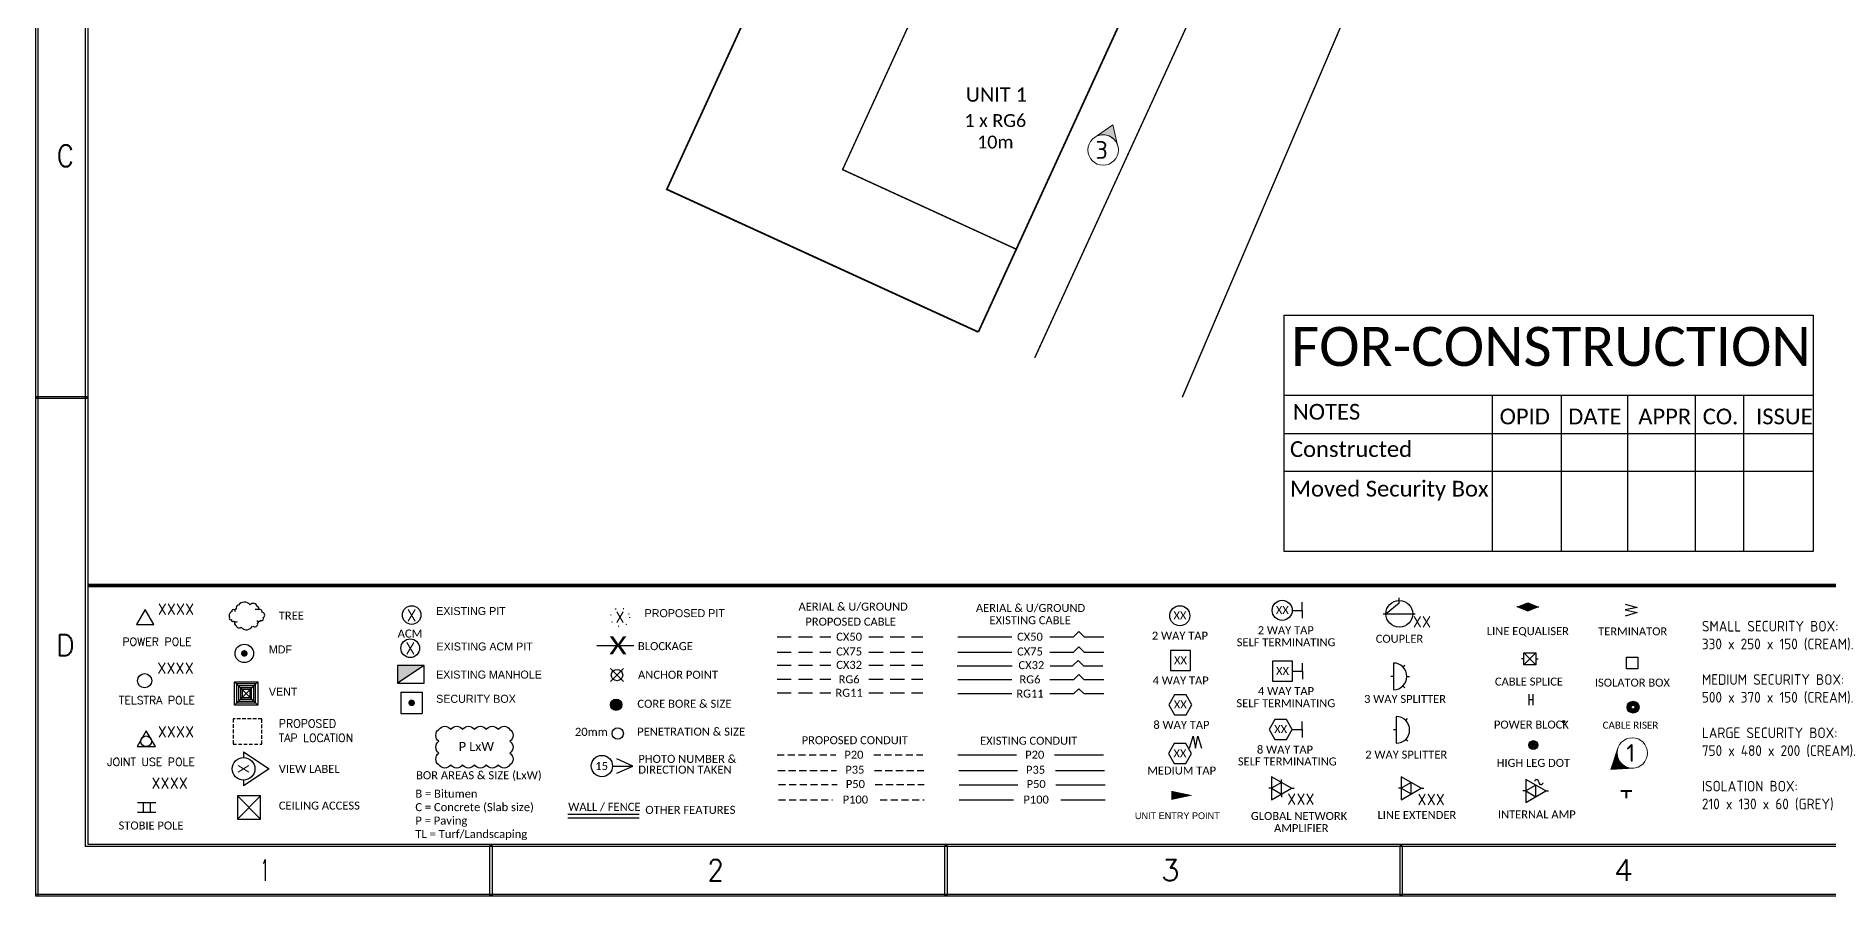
# Model space of a CAD drawing. Header units: metres. Extents: x 304 to 1576, y -477 to -199.
# Drawn here: x 303.9 to 555.9, y -476.9 to -355.8 of the extents above; entities that cross this region are included whole.
import ezdxf
from ezdxf.enums import TextEntityAlignment as Align

# ---------------------------------------------------------------- set-up
doc = ezdxf.new("R2010")
doc.units = ezdxf.units.M
doc.header["$LTSCALE"] = 4
doc.set_wipeout_variables(frame=1)
for name, pattern in [('NEWMDUA3$0$CONTINOUS', [1, 0.5, 0.5]), ('NEWMDUA3$0$DASHED', [0.75, 0.5, -0.25]), ('NEWMDUA3$0$DOT', [0.25, 0, -0.25]), ('NEWMDUA3$0$HIDDEN', [0.375, 0.25, -0.125]), ('NEWMDUA3$0$HIDDEN2', [0.1875, 0.125, -0.0625])]:
    doc.linetypes.add(name, pattern=pattern)
for name, color, linetype in [('CONSTRUCTION PLAN', 7, 'Continuous'), ('NEWMDUA3$0$A3BorMDU$0$LEGEND', 2, 'Continuous'), ('NEWMDUA3$0$BORDER', 3, 'Continuous'), ('NEWMDUA3$0$SHEET-BORDER', 3, 'Continuous'), ('NEWMDUA3$0$SHEET-LEGEND', 3, 'Continuous'), ('NEWMDUA3$0$SHEET-LIMITS', 2, 'Continuous'), ('PIT', 2, 'Continuous'), ('SYMBOLS', 7, 'Continuous'), ('TXT', 7, 'Continuous')]:
    doc.layers.add(name, color=color, linetype=linetype)
doc.styles.add('isocpeur', font='isocpeur.ttf')
doc.styles.add('Legend', font='calibri.ttf')
doc.styles.add('NEWMDUA3$0$A3BorMDU$0$ISO', font='isocp2.shx', dxfattribs={"height": 2.5})
doc.styles.add('NEWMDUA3$0$ROMAND', font='ROMAND.SHX')
doc.styles.add('NEWMDUA3$0$ROMANS', font='ROMANS', dxfattribs={"oblique": 15})
doc.styles.add('NEWMDUA3$0$ROMSIT', font='ROMSIT.shx', dxfattribs={"oblique": 15})
doc.styles.add('NEWMDUA3$0$STANDARD', font='ROMANS', dxfattribs={"height": 2.5})
doc.styles.add('NEWMDUA3$0$VSA0$0$STANDARD', font='ROMANS.SHX')
doc.styles.get("Standard").update_dxf_attribs({"font": 'romans.shx', "height": 2.5})

# ---------------------------------------------------------------- blocks, each defined once
blk = doc.blocks.new('FOR-CONSTRUCTION')
at = {"layer": 'CONSTRUCTION PLAN'}
blk.add_lwpolyline([(0, 33.26), (74.36, 33.26), (74.36, 0), (0, 0)], close=True, dxfattribs=at)
for points in [[(0, 21.99), (74.36, 21.99)], [(29.21, 21.99), (29.21, 0)], [(38.92, 21.99), (38.92, 0)], [(48.27, 21.99), (48.27, 0)], [(57.77, 21.99), (57.77, 0)], [(64.58, 21.99), (64.58, 0)], [(0, 16.63), (74.36, 16.63)], [(0, 11.33), (74.36, 11.33)]]:
    blk.add_lwpolyline(points, dxfattribs=at)
at = {"layer": 'CONSTRUCTION PLAN', "attachment_point": 1, "style": 'Legend'}
for s, insert, char_height, width in [('FOR-CONSTRUCTION', (0.96, 31.61), 5.5, 72.4696), ('{\\H0.91667x;NOTES}', (1.2, 20.78), 2.4175, 36.1815), ('{\\H0.91667x;OPID}', (30.28, 20.12), 2.4175, 7.1587), ('{\\H0.91667x;DATE}', (39.92, 20.12), 2.4175, 7.1587), ('{\\H0.91667x;APPR}', (49.77, 20.12), 2.4175, 7.1587), ('{\\H0.91667x;CO.}', (58.84, 20.12), 2.4175, 7.1587), ('{\\H0.91667x;ISSUE}', (66.34, 20.12), 2.4175, 7.1587), ('{\\H0.91667x;Constructed}', (0.8, 15.53), 2.4175, 36.1815), ('{\\H0.91667x;Moved Security Box}', (0.8, 9.96), 2.4175, 36.1815)]:
    blk.add_mtext(s, dxfattribs=dict(at, insert=insert, char_height=char_height, width=width))
blk = doc.blocks.new('*U79')
at = {"color": 6}
blk.add_wipeout([(2.14, -0.12), (2.07, -0.54), (1.93, -0.92), (1.73, -1.27), (1.45, -1.57), (1.13, -1.82), (0.77, -2), (0.37, -2.11), (-0.02, -2.14), (-0.44, -2.1), (-0.82, -1.98), (-1.18, -1.79), (-1.5, -1.54), (-1.79, -1.18), (-1.95, -0.88), (-2.09, -0.49), (-2.14, -0.07), (-2.13, 0.27), (-2.02, 0.72), (-1.82, 1.14), (-1.5, 1.54), (-1.15, 1.81), (-0.88, 1.96), (-0.66, 2.04), (-0.37, 2.11), (-0.18, 2.13), (0.27, 2.13), (0.63, 2.05), (1.01, 1.89), (1.35, 1.66), (1.63, 1.39), (1.87, 1.05), (2.03, 0.68), (2.12, 0.27)], dxfattribs=at).dxf.layer = 'SYMBOLS'
at = {"layer": 'SYMBOLS', "lineweight": 0}
blk.add_hatch(color=6, dxfattribs=at).paths.add_polyline_path([(-2.04, 0.66), (-3.02, -2.34), (0.06, -2.14, -0.517746)])
at = {"layer": 'SYMBOLS', "color": 6, "lineweight": 0}
blk.add_lwpolyline([(-3.02, -2.34), (0.21, -2.13, -0.539479), (-2.04, 0.66)], format="xyb", close=True, dxfattribs=at)
blk.add_circle((0, 0), 2.14, dxfattribs=at)
at = {"layer": 'SYMBOLS', "color": 6, "style": 'isocpeur'}
blk.add_attdef('1', text='', height=2.5, dxfattribs=at).set_placement((-0.21, 0), align=Align.MIDDLE_CENTER)
blk = doc.blocks.new('DALY-HFC')
h = blk.add_hatch(color=1)
h.dxf.hatch_style = 1
edge = h.paths.add_edge_path()
edge.add_arc((81.31, 26.93), 0.8, 0, 360)
at = {"color": 5}
for points in [[(78.58, 35.28), (83.79, 35.28)], [(80.9, 18.31), (83.65, 18.31)], [(81.42, 17.31), (83.65, 18.31), (81.42, 19.31)]]:
    blk.add_lwpolyline(points, dxfattribs=at)
at = {"color": 1}
for points in [[(82.35, 32.02), (80.51, 30.18)], [(82.35, 30.18), (80.51, 32.02)]]:
    blk.add_lwpolyline(points, dxfattribs=at)
at = {"color": 5}
blk.add_lwpolyline([(66.38, 23.46, -0.520567), (66.38, 21.79, -0.520567), (66.38, 20.12, -0.520567), (66.38, 18.46, -0.520567), (64.72, 18.46, -0.520567), (63.05, 18.46, -0.520567), (61.38, 18.46, -0.520567), (59.72, 18.46, -0.520567), (58.05, 18.46, -0.520567), (56.38, 18.46, -0.520567), (56.38, 20.12, -0.520567), (56.38, 21.79, -0.520567), (56.38, 23.46, -0.520567), (58.05, 23.46, -0.520567), (59.72, 23.46, -0.520567), (61.38, 23.46, -0.520567), (63.05, 23.46, -0.520567), (64.72, 23.46, -0.520567)], format="xyb", close=True, dxfattribs=at)
at = {"color": 7, "const_width": 0.3}
for points in [[(222.59, 14.79), (224.15, 14.79)], [(223.37, 14.79), (223.37, 13.78)]]:
    blk.add_lwpolyline(points, dxfattribs=at)
for points in [[(74.53, 11.54), (84.53, 11.54)], [(74.53, 11.04), (84.53, 11.04)]]:
    blk.add_lwpolyline(points)
at = {"color": 1}
for centre in [(81.43, 31.1), (81.31, 26.93), (81.53, 22.88)]:
    blk.add_circle(centre, 0.8, dxfattribs=at)
at = {"color": 5}
blk.add_circle((79.3, 18.31), 1.5, dxfattribs=at)
at = {"layer": 'NEWMDUA3$0$BORDER', "color": 7}
for points in [[(225, 32), (223.4, 32), (223.4, 33.6), (225, 33.6)], [(27.63, 30.16), (30.9, 30.16), (30.9, 26.89), (27.63, 26.89)], [(27.92, 27.19), (30.6, 27.19), (30.6, 29.86), (27.92, 29.86)], [(28.19, 27.45), (30.34, 27.45), (30.34, 29.6), (28.19, 29.6)], [(28.47, 27.73), (30.05, 27.73), (30.05, 29.32), (28.47, 29.32)], [(28.71, 27.97), (29.83, 27.97), (29.83, 29.09), (28.71, 29.09)]]:
    blk.add_lwpolyline(points, close=True, dxfattribs=at)
for points in [[(27.63, 26.89), (30.9, 30.16)], [(30.9, 26.89), (27.63, 30.16)], [(28.91, 20.31), (32.52, 17.91)], [(28.91, 20.31), (28.91, 19.51)], [(32.52, 17.91), (28.91, 15.51)], [(28.91, 16.31), (28.91, 15.51)], [(31.31, 14.11), (28.04, 14.11)], [(28.04, 14.11), (31.31, 10.84)], [(31.31, 14.11), (28.04, 10.84)], [(28.04, 14.11), (28.04, 10.84)], [(31.31, 10.84), (31.31, 14.11)], [(28.05, 10.85), (31.31, 10.85)]]:
    blk.add_lwpolyline(points, dxfattribs=at)
at = {"layer": 'NEWMDUA3$0$BORDER', "color": 1, "linetype": 'NEWMDUA3$0$HIDDEN2'}
blk.add_lwpolyline([(27.44, 21.38), (31.49, 21.38), (31.49, 24.93), (27.44, 24.93)], close=True, dxfattribs=at)
at = {"layer": 'NEWMDUA3$0$BORDER', "color": 7}
for centre, radius in [((224.31, 26.59), 0.836), ((224.31, 26.59), 0.731), ((224.31, 26.59), 0.641), ((224.31, 26.59), 0.54), ((224.31, 26.59), 0.45), ((224.31, 26.59), 0.362), ((224.31, 26.59), 0.272), ((214.53, 24.57), 0.165), ((214.53, 24.57), 0.075), ((214.53, 24.57), 0.005), ((28.91, 17.91), 1.6)]:
    blk.add_circle(centre, radius, dxfattribs=at)
at = {"layer": 'NEWMDUA3$0$SHEET-BORDER', "color": 7, "linetype": 'Continuous'}
for points in [[(-0.3, 0), (-0.3, 277.15)], [(0, 276.9), (0, 0)], [(6.7, 7), (6.7, 269.9)], [(7, 269.65), (7, 7.3)], [(377.6, 7), (6.7, 7)], [(7, 7.3), (377.35, 7.3)], [(-0.3, 0.3), (384.6, 0.3)], [(-0.3, 0), (-0.3, 0.3)], [(384.85, 0), (-0.3, 0)]]:
    blk.add_lwpolyline(points, dxfattribs=at)
at = {"layer": 'NEWMDUA3$0$SHEET-BORDER', "color": 7, "const_width": 0.5}
blk.add_lwpolyline([(377.35, 43.71), (7, 43.71)], dxfattribs=at)
at = {"layer": 'NEWMDUA3$0$SHEET-BORDER', "linetype": 'Continuous'}
blk.add_lwpolyline([(6.7, 7), (6.7, 7.3)], dxfattribs=at)
at = {"layer": 'NEWMDUA3$0$SHEET-BORDER', "color": 7, "linetype": 'Continuous'}
for points in [[(-0.15, 70.3, 0), (6.85, 70.3, 0), (6.85, 70, 0), (-0.15, 70, 0), (-0.15, 70.3, 0)], [(63.85, 7.15, 0), (63.85, 0.15, 0), (63.55, 0.15, 0), (63.55, 7.15, 0), (63.85, 7.15, 0)], [(127.85, 7.15, 0), (127.85, 0.15, 0), (127.55, 0.15, 0), (127.55, 7.15, 0), (127.85, 7.15, 0)], [(191.85, 7.15, 0), (191.85, 0.15, 0), (191.55, 0.15, 0), (191.55, 7.15, 0), (191.85, 7.15, 0)]]:
    blk.add_polyline3d(points, dxfattribs=at)
at = {"layer": 'NEWMDUA3$0$SHEET-LEGEND', "color": 7, "linetype": 'Continuous'}
for points in [[(177.79, 40.21), (177.79, 41.34)], [(208.1, 40.68), (207.96, 40.68)], [(208.1, 40.68), (209.5, 41.25)], [(208.1, 40.68), (209.5, 40.12)], [(209.5, 41.25), (210.91, 40.68)], [(209.5, 40.12), (210.91, 40.68)], [(210.91, 40.68), (211.08, 40.68)], [(223.21, 41.1), (224.9, 40.6)], [(224.9, 40.6), (223.21, 40.26)], [(176.38, 40.21), (177.79, 40.21)], [(177.79, 40.21), (177.79, 39.09)], [(223.21, 40.26), (224.9, 39.92)], [(224.9, 39.92), (223.21, 39.41)], [(162.08, 34.54), (159.27, 34.54)], [(159.27, 34.54), (159.27, 31.73)], [(162.08, 31.73), (162.08, 34.54)], [(173.6, 33.05), (173.6, 30.24)], [(176.41, 33.05), (173.6, 33.05)], [(176.41, 30.24), (176.41, 33.05)], [(177.82, 31.64), (177.82, 32.77)], [(208.96, 33.39), (208.62, 33.39)], [(208.96, 34.24), (210.65, 34.24)], [(210.65, 34.24), (208.96, 32.55)], [(208.96, 34.24), (210.65, 32.55)], [(208.96, 32.55), (208.96, 34.24)], [(210.65, 34.24), (210.65, 32.55)], [(210.65, 33.39), (210.98, 33.39)], [(159.27, 31.73), (162.08, 31.73)], [(176.41, 31.64), (177.82, 31.64)], [(177.82, 31.64), (177.82, 30.52)], [(210.65, 32.55), (208.96, 32.55)], [(159.84, 28.33), (159.02, 26.92)], [(161.46, 28.33), (159.84, 28.33)], [(162.27, 26.92), (161.46, 28.33)], [(173.6, 30.24), (176.41, 30.24)], [(209.69, 26.88), (209.69, 28.43)], [(210.26, 26.88), (210.26, 28.43)], [(159.02, 26.92), (159.84, 25.52)], [(159.84, 25.52), (161.46, 25.52)], [(161.46, 25.52), (162.27, 26.92)], [(209.69, 27.65), (210.26, 27.65)], [(173.95, 24.85), (173.14, 23.44)], [(173.14, 23.44), (173.95, 22.04)], [(175.57, 24.85), (173.95, 24.85)], [(176.39, 23.44), (175.57, 24.85)], [(175.57, 22.04), (176.39, 23.44)], [(176.39, 23.44), (177.79, 23.44)], [(177.79, 23.44), (177.79, 24.57)], [(177.79, 23.44), (177.79, 22.32)], [(159.79, 21.46), (158.97, 20.05)], [(161.41, 21.46), (159.79, 21.46)], [(162.22, 20.05), (161.41, 21.46)], [(161.93, 20.81), (162.43, 22.5)], [(162.43, 22.5), (162.77, 20.81)], [(162.77, 20.81), (163.11, 22.5)], [(163.11, 22.5), (163.61, 20.81)], [(173.95, 22.04), (175.57, 22.04)], [(158.97, 20.05), (159.79, 18.64)], [(159.79, 18.64), (161.41, 18.64)], [(161.41, 18.64), (162.22, 20.05)]]:
    blk.add_lwpolyline(points, dxfattribs=at)
at = {"layer": 'NEWMDUA3$0$SHEET-LEGEND', "color": 7}
for points in [[(191.44, 41.22), (189.57, 39.72)], [(191.44, 41.22), (191.44, 41.97)], [(189.19, 39.72), (193.69, 39.72)], [(189.6, 39.72), (193.29, 39.72)], [(190.62, 32.8), (190.62, 29.05)], [(50.54, 32.43), (50.54, 29.98)], [(54.29, 32.43), (50.54, 29.98)], [(54.29, 32.43), (50.54, 32.43)], [(54.29, 29.98), (54.29, 32.43)], [(190.62, 30.92), (190.24, 30.92)], [(191.94, 32.25), (192.21, 32.51)], [(192.49, 30.92), (192.87, 30.92)], [(50.54, 29.98), (54.29, 29.98)], [(51.05, 28.7), (54.05, 28.7)], [(51.05, 28.7), (51.05, 25.7)], [(54.05, 28.7), (54.05, 25.7)], [(191.94, 29.6), (192.21, 29.33)], [(191.01, 25.27), (191.01, 21.52)], [(191.01, 23.39), (190.64, 23.39)], [(192.34, 24.72), (192.6, 24.99)], [(192.34, 22.07), (192.6, 21.8)], [(173.47, 15.18), (173.09, 15.18)], [(174.87, 15.99), (174.87, 16.42)], [(176.28, 15.18), (176.66, 15.18)], [(191.72, 15.19), (191.33, 15.19)], [(194.53, 15.19), (194.89, 15.19)], [(209.23, 16.43), (209.23, 13.18)], [(212.04, 14.81), (209.23, 16.43)], [(210.63, 15.62), (209.23, 14.81)], [(210.63, 13.99), (210.63, 15.62)], [(174.87, 14.37), (174.87, 13.93)], [(209.23, 14.81), (208.83, 14.81)], [(209.23, 14.81), (210.63, 13.99)], [(209.23, 13.18), (212.04, 14.81)], [(212.04, 14.81), (212.42, 14.81)]]:
    blk.add_lwpolyline(points, dxfattribs=at)
at = {"layer": 'NEWMDUA3$0$SHEET-LEGEND', "color": 4, "linetype": 'Continuous'}
for points in [[(15.06, 40.31), (13.84, 38.2)], [(13.84, 38.2), (16.28, 38.2)], [(16.28, 38.2), (15.06, 40.31)], [(15.22, 23.28), (13.93, 21.04)], [(16.52, 21.04), (15.22, 23.28)], [(13.93, 21.04), (16.52, 21.04)], [(14, 13.19), (16.59, 13.19)], [(14.81, 13.19), (14.81, 11.83)], [(15.77, 13.19), (15.77, 11.83)], [(14, 11.83), (16.59, 11.83)]]:
    blk.add_lwpolyline(points, dxfattribs=at)
at = {"layer": 'NEWMDUA3$0$SHEET-LEGEND', "color": 7, "linetype": 'NEWMDUA3$0$DASHED'}
for points in [[(103.93, 36.48), (111.51, 36.48)], [(116.86, 36.48), (124.43, 36.48)]]:
    blk.add_lwpolyline(points, dxfattribs=at)
at = {"layer": 'NEWMDUA3$0$SHEET-LEGEND', "color": 7, "linetype": 'NEWMDUA3$0$CONTINOUS'}
for points in [[(129.37, 36.48), (136.95, 36.48)], [(142.29, 36.48), (145.62, 36.48)], [(145.62, 36.48), (146.37, 37.23)], [(147.12, 36.48), (146.37, 37.23)], [(147.12, 36.48), (149.87, 36.48)]]:
    blk.add_lwpolyline(points, dxfattribs=at)
at = {"layer": 'NEWMDUA3$0$SHEET-LEGEND', "color": 7, "const_width": 0.46}
for points in [[(28.79, 34.15, 1), (29.25, 34.15, 1)], [(52.32, 27.2, 1), (52.78, 27.2, 1)]]:
    blk.add_lwpolyline(points, format="xyb", close=True, dxfattribs=at)
at = {"layer": 'NEWMDUA3$0$SHEET-LEGEND', "color": 211, "linetype": 'NEWMDUA3$0$DASHED'}
for points in [[(103.93, 34.33), (111.51, 34.33)], [(116.86, 34.33), (124.43, 34.33)]]:
    blk.add_lwpolyline(points, dxfattribs=at)
at = {"layer": 'NEWMDUA3$0$SHEET-LEGEND', "color": 211, "linetype": 'NEWMDUA3$0$CONTINOUS'}
for points in [[(129.37, 34.33), (136.95, 34.33)], [(142.29, 34.33), (145.6, 34.33)], [(145.6, 34.33), (146.37, 35.09)], [(147.13, 34.33), (146.37, 35.09)], [(147.13, 34.33), (149.87, 34.33)]]:
    blk.add_lwpolyline(points, dxfattribs=at)
at = {"layer": 'NEWMDUA3$0$SHEET-LEGEND', "color": 130, "linetype": 'NEWMDUA3$0$CONTINOUS'}
for points in [[(145.5, 32.41), (146.27, 33.17)], [(147.03, 32.41), (146.27, 33.17)], [(129.27, 32.41), (137.02, 32.41)], [(142.32, 32.41), (145.5, 32.41)], [(147.03, 32.41), (149.77, 32.41)]]:
    blk.add_lwpolyline(points, dxfattribs=at)
at = {"layer": 'NEWMDUA3$0$SHEET-LEGEND', "color": 130, "linetype": 'NEWMDUA3$0$DASHED'}
for points in [[(103.93, 32.48), (111.49, 32.48)], [(116.85, 32.48), (124.43, 32.48)]]:
    blk.add_lwpolyline(points, dxfattribs=at)
at = {"layer": 'NEWMDUA3$0$SHEET-LEGEND', "color": 21, "linetype": 'NEWMDUA3$0$DASHED'}
for points in [[(103.93, 30.51), (111.51, 30.51)], [(116.86, 30.51), (124.43, 30.51)]]:
    blk.add_lwpolyline(points, dxfattribs=at)
at = {"layer": 'NEWMDUA3$0$SHEET-LEGEND', "color": 21, "linetype": 'NEWMDUA3$0$CONTINOUS'}
for points in [[(129.37, 30.46), (136.95, 30.46)], [(142.29, 30.46), (145.65, 30.46)], [(145.65, 30.46), (146.37, 31.17)], [(147.08, 30.46), (146.37, 31.17)], [(147.08, 30.46), (149.87, 30.46)]]:
    blk.add_lwpolyline(points, dxfattribs=at)
at = {"layer": 'NEWMDUA3$0$SHEET-LEGEND', "color": 10, "linetype": 'NEWMDUA3$0$DASHED'}
for points in [[(103.93, 28.59), (111.51, 28.59)], [(116.86, 28.59), (124.43, 28.59)]]:
    blk.add_lwpolyline(points, dxfattribs=at)
at = {"layer": 'NEWMDUA3$0$SHEET-LEGEND', "color": 10, "linetype": 'NEWMDUA3$0$CONTINOUS'}
for points in [[(129.37, 28.49), (136.95, 28.49)], [(142.29, 28.49), (145.68, 28.49)], [(145.68, 28.49), (146.37, 29.18)], [(147.06, 28.49), (146.37, 29.18)], [(147.06, 28.49), (149.87, 28.49)], [(129.56, 15.68), (137.81, 15.68)], [(143.16, 15.68), (150.06, 15.68)]]:
    blk.add_lwpolyline(points, dxfattribs=at)
at = {"layer": 'NEWMDUA3$0$SHEET-LEGEND', "color": 2}
blk.add_lwpolyline([(51.05, 25.7), (54.05, 25.7)], dxfattribs=at)
at = {"layer": 'NEWMDUA3$0$SHEET-LEGEND', "color": 170, "linetype": 'NEWMDUA3$0$HIDDEN'}
for points in [[(103.93, 19.88), (112.19, 19.88)], [(117.53, 19.88), (124.43, 19.88)]]:
    blk.add_lwpolyline(points, dxfattribs=at)
at = {"layer": 'NEWMDUA3$0$SHEET-LEGEND', "color": 4, "linetype": 'NEWMDUA3$0$HIDDEN'}
for points in [[(104.06, 17.69), (112.31, 17.69)], [(117.66, 17.69), (124.56, 17.69)]]:
    blk.add_lwpolyline(points, dxfattribs=at)
at = {"layer": 'NEWMDUA3$0$SHEET-LEGEND', "color": 170, "linetype": 'NEWMDUA3$0$CONTINOUS'}
for points in [[(129.36, 19.88), (137.61, 19.88)], [(142.96, 19.88), (149.86, 19.88)]]:
    blk.add_lwpolyline(points, dxfattribs=at)
at = {"layer": 'NEWMDUA3$0$SHEET-LEGEND', "color": 4, "linetype": 'NEWMDUA3$0$CONTINOUS'}
for points in [[(129.48, 17.69), (137.74, 17.69)], [(143.08, 17.69), (149.98, 17.69)]]:
    blk.add_lwpolyline(points, dxfattribs=at)
at = {"layer": 'NEWMDUA3$0$SHEET-LEGEND', "color": 10, "linetype": 'NEWMDUA3$0$HIDDEN'}
for points in [[(104.14, 15.69), (112.39, 15.69)], [(117.74, 15.69), (124.64, 15.69)]]:
    blk.add_lwpolyline(points, dxfattribs=at)
at = {"layer": 'NEWMDUA3$0$SHEET-LEGEND', "color": 7}
for points in [[(176.28, 15.18), (173.47, 16.8), (173.47, 13.55)], [(174.87, 15.99), (173.47, 15.18), (174.87, 14.37)], [(194.53, 15.19), (191.72, 16.81), (191.72, 13.56)], [(191.72, 15.19), (193.12, 14.38), (193.12, 16)]]:
    blk.add_lwpolyline(points, close=True, dxfattribs=at)
at = {"layer": 'NEWMDUA3$0$SHEET-LEGEND', "color": 90, "linetype": 'NEWMDUA3$0$HIDDEN'}
for points in [[(104.14, 13.53), (111.74, 13.53)], [(118.42, 13.53), (124.64, 13.53)]]:
    blk.add_lwpolyline(points, dxfattribs=at)
at = {"layer": 'NEWMDUA3$0$SHEET-LEGEND', "color": 90, "linetype": 'NEWMDUA3$0$CONTINOUS'}
for points in [[(129.56, 13.53), (137.17, 13.53)], [(143.84, 13.53), (150.06, 13.53)]]:
    blk.add_lwpolyline(points, dxfattribs=at)
at = {"layer": 'NEWMDUA3$0$SHEET-LEGEND', "color": 7}
for centre, radius in [((52.55, 39.55), 1.31), ((191.44, 39.72), 1.88), ((29.02, 34.15), 1.3), ((52.35, 34.88), 1.31), ((210.29, 21.25), 0.627), ((210.29, 21.25), 0.48), ((210.29, 21.25), 0.338), ((210.29, 21.25), 0.204), ((210.29, 21.25), 0.0562)]:
    blk.add_circle(centre, radius, dxfattribs=at)
at = {"layer": 'NEWMDUA3$0$SHEET-LEGEND', "color": 7, "linetype": 'Continuous'}
for centre in [(160.57, 39.45), (174.97, 40.21)]:
    blk.add_circle(centre, 1.41, dxfattribs=at)
at = {"layer": 'NEWMDUA3$0$SHEET-LEGEND', "color": 4, "linetype": 'Continuous'}
for centre, radius in [((15, 30.31), 0.995), ((15.22, 21.79), 0.748)]:
    blk.add_circle(centre, radius, dxfattribs=at)
at = {"layer": 'NEWMDUA3$0$SHEET-LEGEND', "color": 7, "linetype": 'Continuous'}
for centre, radius, start, end in [((27.49, 40.11), 0.231, 49.1839, 199.715), ((27.89, 40.17), 0.222, 90.5417, 220.0416), ((28.25, 40.55), 0.396, 96.4494, 202.7096), ((30.27, 40.62), 0.571, 14.8226, 140.5962), ((30.74, 39.9), 0.452, 58.7356, 112.5225), ((30.83, 40.5), 0.261, 304.3108, 91.4615), ((31.18, 40.02), 0.336, 347.6334, 126.3975), ((27.41, 39.52), 0.527, 105.361, 211.6212), ((27.11, 39.09), 0.219, 133.9788, 303.7235), ((27.36, 38.8), 0.165, 140.7909, 326.172), ((27.82, 39.09), 0.499, 230.5176, 298.4398), ((27.99, 38.41), 0.359, 146.266, 252.5262), ((28.3, 38.16), 0.433, 192.7757, 308.0395), ((29.32, 38.48), 0.999, 221.2961, 330.6922), ((30.47, 38.32), 0.43, 230.3352, 10.2593), ((31.07, 39), 0.35, 220.0018, 326.875), ((30.64, 38.71), 0.401, 308.9918, 352.0796), ((31.46, 39.06), 0.277, 249.1942, 33.1315), ((31.5, 39.55), 0.392, 299.7418, 89.4053)]:
    blk.add_arc(centre, radius, start, end, dxfattribs=at)
at = {"layer": 'NEWMDUA3$0$SHEET-LEGEND', "color": 3, "linetype": 'Continuous'}
blk.add_arc((29.03, 40.32), 1.04, 39.8211, 142.8633, dxfattribs=at)
at = {"layer": 'NEWMDUA3$0$SHEET-LEGEND', "color": 7}
for centre in [(190.62, 30.92), (191.01, 23.39)]:
    blk.add_arc(centre, 1.88, 270, 90, dxfattribs=at)
at = {"layer": 'NEWMDUA3$0$SHEET-LEGEND', "color": 7, "linetype": 'Continuous'}
blk.add_solid([(209.5, 40.12), (210.91, 40.68), (208.1, 40.68), (209.5, 41.25)], dxfattribs=at)
at = {"layer": 'NEWMDUA3$0$SHEET-LEGEND', "color": 7}
for points in [[(50.54, 29.98), (50.54, 32.43), (54.29, 32.43)], [(159.37, 14.82), (159.37, 13.54), (162.37, 14.18)]]:
    blk.add_solid(points, dxfattribs=at)
at = {"layer": 'PIT', "color": 1, "linetype": 'NEWMDUA3$0$DOT'}
blk.add_circle((81.86, 39.25), 1.31, dxfattribs=at)
blk.add_blockref('*U79', (224.2, 20.14)).add_auto_attribs({'1': '1'})
at = {"color": 1, "style": 'Legend', "width": 1.2}
blk.add_text('X', height=2.5, dxfattribs=at).set_placement((81.57, 35.28), align=Align.MIDDLE_CENTER)
at = {"color": 5, "style": 'Legend'}
for s, height, p in [('P LxW', 1.284, (59.16, 20.42)), ('15', 1.133, (78.37, 17.75))]:
    blk.add_text(s, height=height, dxfattribs=at).set_placement(p)
at = {"style": 'Legend'}
for tag, p, height in [('ADDRESS1', (317.42, 40.42), 2), ('ADDRESS2', (317.23, 37.06), 2), ('NO_EUPS', (358.72, 37.29), 2), ('SURVEYOR', (277.01, 34.46), 2), ('CONTACT1', (316.94, 33.18), 2), ('DESIGNED', (274.4, 29.32), 1.5), ('CONTACT2', (316.94, 29.83), 2), ('PH_NUMBER', (358.87, 29.83), 2), ('SURVEY_CONTACT', (277.01, 24.2), 2), ('SAM_ID', (307.01, 25.38), 2), ('APP_TIME', (277.69, 18.8), 2), ('MDU_ID', (307.39, 19.28), 2), ('APP_DATE', (277.69, 14.15), 2), ('SHEET_NO', (309.58, 13.9), 2), ('VERSION', (277.69, 9.24), 2), ('PHOTO_FILE', (316.94, 9.23), 2)]:
    blk.add_attdef(tag, p, '', height=height, dxfattribs=at)
at = {"layer": 'NEWMDUA3$0$A3BorMDU$0$LEGEND', "color": 7, "linetype": 'Continuous', "insert": (233.99, 38.73), "char_height": 1.5, "width": 24.485, "attachment_point": 1, "style": 'NEWMDUA3$0$A3BorMDU$0$ISO'}
blk.add_mtext('{\\Fisocp.shx;SMALL SECURITY BOX:\\P330 x 250 x 150 (CREAM).\\P\\PMEDIUM SECURITY BOX:\\P500 x 370 x 150 (CREAM).\\P\\PLARGE SECURITY BOX:\\P750 x 480 x 200 (CREAM).\\P\\PISOLATION BOX:\\P210 x 130 x 60 (GREY)}', dxfattribs=at)
at = {"layer": 'NEWMDUA3$0$BORDER', "color": 7, "style": 'NEWMDUA3$0$ROMAND'}
blk.add_text('X', height=1.5, rotation=270, dxfattribs=at).set_placement((28.91, 17.91), align=Align.MIDDLE_CENTER)
at = {"layer": 'NEWMDUA3$0$SHEET-LEGEND', "color": 7, "linetype": 'Continuous'}
for s, height, style, p in [('XXXX', 1.5, 'NEWMDUA3$0$VSA0$0$STANDARD', (19.4, 40.39)), ('2 WAY TAP', 1.125, 'Legend', (175.47, 37.42)), ('LINE EQUALISER', 1.125, 'Legend', (209.52, 37.17)), ('TERMINATOR', 1.125, 'Legend', (224.26, 37.25)), ('POWER POLE', 1.125, 'NEWMDUA3$0$VSA0$0$STANDARD', (16.73, 35.8)), ('CX50', 1.125, 'Legend', (114.07, 36.5)), ('CX50', 1.125, 'Legend', (139.5, 36.5)), ('2 WAY TAP', 1.125, 'Legend', (160.59, 36.65)), ('SELF TERMINATING', 1.125, 'Legend', (175.52, 35.72)), ('COUPLER', 1.125, 'Legend', (191.46, 36.21)), ('XXXX', 1.5, 'NEWMDUA3$0$VSA0$0$STANDARD', (19.35, 32.08)), ('CX75', 1.125, 'Legend', (114.07, 34.42)), ('CX32', 1.125, 'Legend', (114.07, 32.54)), ('CX75', 1.125, 'Legend', (139.5, 34.42)), ('CX32', 1.125, 'Legend', (139.7, 32.5)), ('RG6', 1.125, 'Legend', (114.07, 30.53)), ('RG6', 1.125, 'Legend', (139.5, 30.52)), ('4 WAY TAP', 1.125, 'Legend', (160.69, 30.34)), ('CABLE SPLICE', 1.125, 'Legend', (209.67, 30.19)), ('TELSTRA POLE', 1.125, 'NEWMDUA3$0$VSA0$0$STANDARD', (16.73, 27.55)), ('RG11', 1.125, 'Legend', (114.07, 28.61)), ('RG11', 1.125, 'Legend', (139.5, 28.5)), ('4 WAY TAP', 1.125, 'Legend', (175.5, 28.85)), ('3 WAY SPLITTER', 1.125, 'Legend', (192.24, 27.74)), ('SELF TERMINATING', 1.125, 'Legend', (175.48, 27.15)), ('XXXX', 1.5, 'NEWMDUA3$0$VSA0$0$STANDARD', (19.4, 23.14)), ('8 WAY TAP', 1.125, 'Legend', (160.8, 24.13)), ('POWER BLOCK', 1.125, 'Legend', (210.01, 24.14)), ('P20', 1.125, 'Legend', (114.74, 19.9)), ('P20', 1.125, 'Legend', (140.17, 19.9)), ('8 WAY TAP', 1.125, 'Legend', (175.36, 20.65)), ('2 WAY SPLITTER', 1.125, 'Legend', (192.41, 19.91)), ('JOINT USE POLE', 1.125, 'NEWMDUA3$0$VSA0$0$STANDARD', (15.9, 18.88)), ('P35', 1.125, 'Legend', (114.87, 17.79)), ('P35', 1.125, 'Legend', (140.29, 17.78)), ('MEDIUM TAP', 1.125, 'Legend', (160.83, 17.67)), ('SELF TERMINATING', 1.125, 'Legend', (175.68, 18.95)), ('HIGH LEG DOT', 1.125, 'Legend', (210.29, 18.75)), ('XXXX', 1.5, 'NEWMDUA3$0$VSA0$0$STANDARD', (18.52, 15.89)), ('P50', 1.125, 'Legend', (114.95, 15.78)), ('P50', 1.125, 'Legend', (140.37, 15.78)), ('P100', 1.125, 'Legend', (114.95, 13.59)), ('P100', 1.125, 'Legend', (140.37, 13.59)), ('STOBIE POLE', 1.125, 'Legend', (15.9, 9.94)), ('GLOBAL NETWORK', 1.125, 'Legend', (177.34, 11.28)), ('AMPLIFIER', 1.125, 'Legend', (177.65, 9.57)), ('LINE EXTENDER', 1.125, 'Legend', (193.91, 11.42)), ('INTERNAL AMP', 1.125, 'Legend', (210.77, 11.5))]:
    blk.add_text(s, height=height, dxfattribs=dict(at, style=style)).set_placement(p, align=Align.MIDDLE)
at = {"layer": 'NEWMDUA3$0$SHEET-LEGEND', "color": 7, "style": 'NEWMDUA3$0$STANDARD'}
for p in [(52.56, 39.52), (52.35, 34.85)]:
    blk.add_text('X', height=1.64, dxfattribs=at).set_placement(p, align=Align.MIDDLE)
at = {"layer": 'NEWMDUA3$0$SHEET-LEGEND', "color": 7}
for s, height, style, p in [('EXISTING PIT', 1.125, 'NEWMDUA3$0$ROMSIT', (56, 39.55)), ('XX', 1.5, 'NEWMDUA3$0$ROMANS', (193.33, 37.85)), ('EXISTING ACM PIT', 1.125, 'NEWMDUA3$0$ROMSIT', (56.04, 34.56)), ('MDF', 1.125, 'NEWMDUA3$0$ROMSIT', (32.47, 34.15)), ('EXISTING MANHOLE', 1.125, 'NEWMDUA3$0$ROMSIT', (55.98, 30.61)), ('VENT', 1.125, 'NEWMDUA3$0$ROMSIT', (32.47, 28.2)), ('SECURITY BOX', 1.125, 'NEWMDUA3$0$ROMSIT', (56, 27.2)), ('XXX', 1.5, 'NEWMDUA3$0$ROMANS', (175.67, 12.88)), ('XXX', 1.5, 'NEWMDUA3$0$ROMANS', (194, 12.86)), ('UNIT ENTRY POINT', 0.9557, 'NEWMDUA3$0$ROMSIT', (154.26, 10.84))]:
    blk.add_text(s, height=height, dxfattribs=dict(at, style=style)).set_placement(p)
at = {"layer": 'NEWMDUA3$0$SHEET-LEGEND', "color": 1, "style": 'NEWMDUA3$0$ROMSIT'}
blk.add_text('PROPOSED PIT', height=1.125, dxfattribs=at).set_placement((85.31, 39.25))
at = {"layer": 'NEWMDUA3$0$SHEET-LEGEND', "color": 7, "linetype": 'Continuous', "style": 'Legend'}
for s, p in [('AERIAL & U/GROUND ', (114.83, 40.17)), ('AERIAL & U/GROUND ', (139.78, 39.98)), ('PROPOSED CABLE', (114.28, 38.05)), ('EXISTING CABLE', (139.52, 38.26)), ('PROPOSED CONDUIT', (114.87, 21.38)), ('EXISTING CONDUIT', (139.32, 21.3))]:
    blk.add_text(s, height=1.125, dxfattribs=at).set_placement(p, align=Align.CENTER)
for p in [(174.99, 40.26), (160.59, 39.5), (160.67, 33.19), (175.02, 31.69), (160.64, 26.97), (174.76, 23.5), (160.59, 20.1)]:
    blk.add_text('XX', height=1.125, dxfattribs=at).set_placement(p, align=Align.MIDDLE_CENTER)
for s, height, p in [('TREE', 1.125, (33.87, 38.91)), ('ISOLATOR BOX', 1.125, (218.94, 29.48)), ('CABLE RISER', 0.99, (220.03, 23.56)), ('VIEW LABEL', 1.125, (33.87, 17.34)), ('CEILING ACCESS', 1.125, (33.87, 12.18))]:
    blk.add_text(s, height=height, dxfattribs=at).set_placement(p)
at = {"layer": 'NEWMDUA3$0$SHEET-LEGEND', "color": 1, "linetype": 'Continuous', "style": 'NEWMDUA3$0$STANDARD'}
for s, p in [('TAP LOCATION', (33.87, 21.7)), ('PROPOSED', (33.87, 23.72))]:
    blk.add_text(s, height=1.125, dxfattribs=at).set_placement(p)
at = {"layer": 'NEWMDUA3$0$SHEET-LEGEND', "color": 7, "style": 'NEWMDUA3$0$STANDARD'}
blk.add_text('~', height=1.5, rotation=328.0567, dxfattribs=at).set_placement((210.07, 15.91))
at = {"layer": 'NEWMDUA3$0$SHEET-LIMITS', "color": 7, "linetype": 'Continuous', "style": 'NEWMDUA3$0$STANDARD'}
for s, width, p in [('C', 0.92, (3.85, 102.66)), ('D', 0.97, (3.85, 33.81)), ('1', 0.428667, (31.9, 2.15)), ('2', 0.866667, (95.29, 2.15)), ('3', 1.01, (159.24, 2.15)), ('4', 1.046667, (222.98, 2.15))]:
    blk.add_text(s, height=3, dxfattribs=dict(at, width=width)).set_placement(p, align=Align.CENTER)
at = {"layer": 'PIT', "color": 1, "linetype": 'NEWMDUA3$0$DOT', "style": 'NEWMDUA3$0$ROMANS'}
blk.add_text('X', height=1.5, dxfattribs=at).set_placement((81.86, 39.25), align=Align.MIDDLE_CENTER)
at = {"layer": 'TXT', "color": 7, "insert": (52.32, 36.94), "char_height": 1, "attachment_point": 5, "style": 'Legend'}
blk.add_mtext('{\\H1.1333x;\\C0;ACM\\H0.88233x; }', dxfattribs=at)
at = {"layer": 'TXT', "char_height": 1, "attachment_point": 4, "line_spacing_factor": 0.8, "style": 'Legend'}
for s, insert in [('{\\H1.1333x;\\C0;BLOCKAGE}', (84.37, 35.17)), ('{\\H1.1333x;\\C0;CORE BORE & SIZE\\H0.88233x; }', (84.29, 27.06)), ('{\\H1.1333x;\\C0;PENETRATION & SIZE\\H0.88233x; }', (84.26, 23.14)), ('{\\H1.1333x;\\C0;BOR AREAS & SIZE (LxW)}', (53.17, 16.89)), ('{\\H1.1333x;\\C0;PHOTO NUMBER &\\PDIRECTION TAKEN\\H0.88233x; }', (84.42, 18.55)), ('{\\H1.1333x;\\C0;OTHER FEATURES}', (85.41, 12.13))]:
    blk.add_mtext(s, dxfattribs=dict(at, insert=insert))
at = {"layer": 'TXT', "char_height": 1, "style": 'Legend'}
for s, insert, attachment_point in [('{\\H1.1333x;\\C0;ANCHOR POINT\\H0.88233x; }', (84.38, 31.14), 4), ('{\\H1.1333x;\\C0;20mm\\H0.88233x; }', (75.51, 23.11), 4), ('{\\H1.1333x;\\C0;B = Bitumen\\PC = Concrete (Slab size)\\PP = Paving\\PTL = Turf/Landscaping\\H0.88233x; }', (53.07, 11.43), 4), ('{\\H1.1333x;\\C0;WALL / FENCE}', (84.74, 12.53), 6)]:
    blk.add_mtext(s, dxfattribs=dict(at, insert=insert, attachment_point=attachment_point))
blk = doc.blocks.new('*U104')
at = {"color": 6}
blk.add_wipeout([(-1.9, -0.99), (-2.05, -0.6), (-2.13, -0.2), (-2.13, 0.2), (-2.06, 0.6), (-1.9, 0.98), (-1.69, 1.32), (-1.41, 1.62), (-1.08, 1.85), (-0.7, 2.02), (-0.31, 2.12), (0.09, 2.14), (0.49, 2.09), (0.93, 1.93), (1.22, 1.76), (1.54, 1.49), (1.8, 1.17), (1.96, 0.86), (2.1, 0.42), (2.14, -0.04), (2.07, -0.55), (1.91, -0.96), (1.76, -1.23), (1.62, -1.41), (1.4, -1.62), (1.25, -1.74), (0.86, -1.96), (0.52, -2.08), (0.11, -2.14), (-0.3, -2.12), (-0.68, -2.03), (-1.06, -1.86), (-1.4, -1.62), (-1.68, -1.33)], dxfattribs=at).dxf.layer = 'SYMBOLS'
at = {"layer": 'SYMBOLS', "lineweight": 0}
blk.add_hatch(color=6, dxfattribs=at).paths.add_polyline_path([(2.09, 0.49), (1.38, 3.56), (-1.16, 1.8, -0.517746)])
at = {"layer": 'SYMBOLS', "color": 6, "lineweight": 0}
blk.add_lwpolyline([(1.38, 3.56), (-1.28, 1.72, -0.539479), (2.09, 0.49)], format="xyb", close=True, dxfattribs=at)
blk.add_circle((0, 0), 2.14, dxfattribs=at)
at = {"layer": 'SYMBOLS', "color": 6, "style": 'isocpeur'}
blk.add_attdef('1', text='', height=2.5, dxfattribs=at).set_placement((-0.21, 0), align=Align.MIDDLE_CENTER)

msp = doc.modelspace()

# ---------------------------------------------------------------- block references
at = {"layer": 'CONSTRUCTION PLAN', "color": 7}
msp.add_blockref('FOR-CONSTRUCTION', (479.47, -428.4), dxfattribs=at)

# ---------------------------------------------------------------- next in the draw order: block references
msp.add_blockref('DALY-HFC', (304.2, -476.87))

# ---------------------------------------------------------------- next in the draw order: linework, layer by layer
at = {"color": 8, "const_width": 0.2}
for points in [[(425.63, -252.12), (498.01, -284.06), (444.37, -401.14)], [(514.17, -291.9), (465.12, -406.68)]]:
    msp.add_lwpolyline(points, dxfattribs=at)
at = {"color": 7, "const_width": 0.25}
msp.add_lwpolyline([(436.44, -397.51), (392.63, -377.44), (442.63, -268.33), (481.89, -286.32, -0.414214), (484.35, -292.94), (436.44, -397.51)], format="xyb", dxfattribs=at)
at = {"color": 7, "const_width": 0.2}
msp.add_lwpolyline([(441.78, -385.86), (417.35, -374.66), (431.87, -342.96), (434.68, -344.24), (449.27, -312.41), (427.09, -302.25), (442.63, -268.33), (478.09, -284.57), (474.36, -292.7), (482.71, -296.52), (441.78, -385.86)], dxfattribs=at)

# ---------------------------------------------------------------- next in the draw order: texts
at = {"char_height": 2, "attachment_point": 5}
for s, insert, width in [('{\\fCalibri|b0|i0|c0|p34;\\C7;UNIT 1}', (438.97, -364.12), 14.257), ('{\\fCalibri|b0|i0|c0|p34;\\H0.90715x;\\C7;1 x RG6\\P10m}', (438.82, -369.28), 16.5012)]:
    msp.add_mtext(s, dxfattribs=dict(at, insert=insert, width=width))

# ---------------------------------------------------------------- next in the draw order: block references
msp.add_blockref('*U104', (453.99, -371.9)).add_auto_attribs({'1': '3'})

doc.saveas('drawing.dxf')
